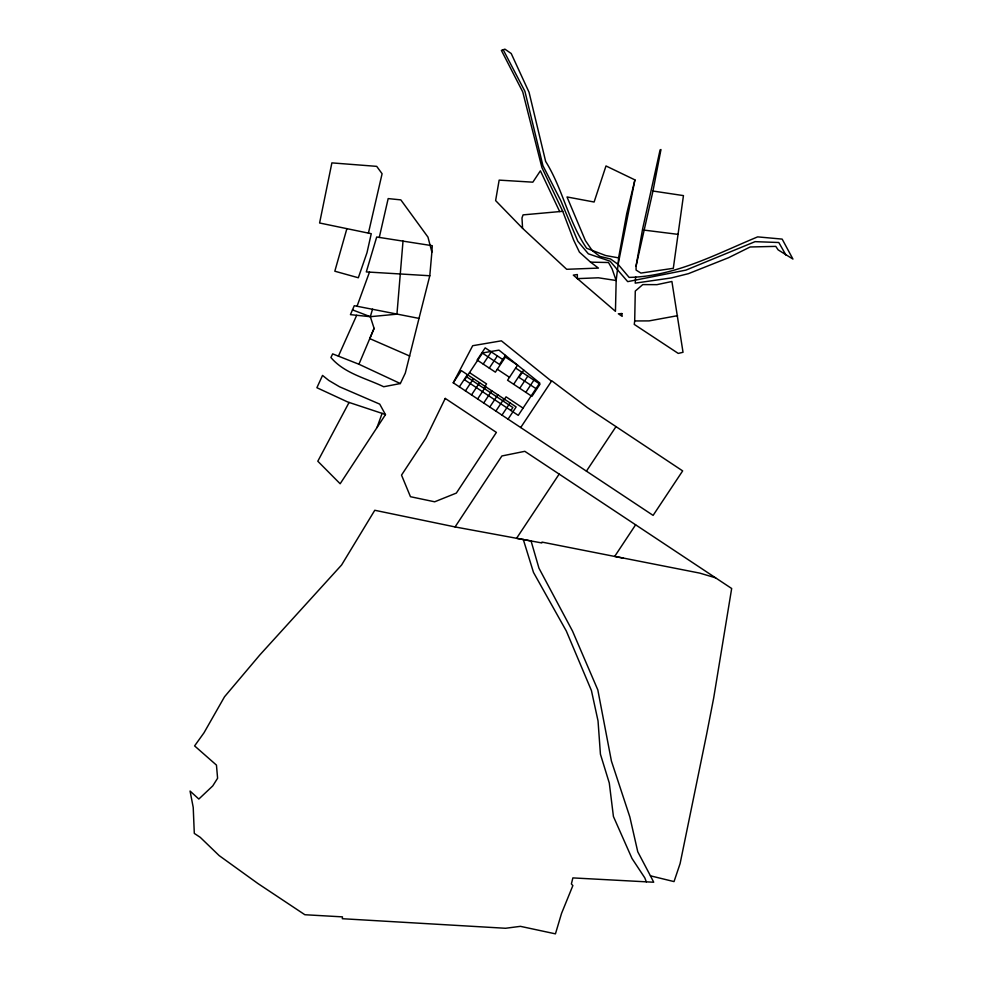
<?xml version="1.0" encoding="UTF-8"?>
<svg xmlns="http://www.w3.org/2000/svg" width="983" height="983" viewBox="0 0 983 983"><rect width="100%" height="100%" fill="white"/><g stroke="black" fill="none" stroke-linecap="round" stroke-linejoin="round"><path stroke-width="1.47" d="M634.699 320.95L635.276 291.079L642.759 284.603L656.939 284.652L671.905 281.482L683.025 352.283L678.245 353.413L634.256 324.402L634.699 320.95L649.063 320.9L677.557 315.678M431.881 252.078L432.274 245.701L376.698 237.014L366.303 271.922L429.792 275.756L431.881 252.078L427.974 237.124L400.831 199.881L388.174 198.591L379.278 237.431M635.632 276.825L635.202 283.129L671.315 277.931L688.407 273.667L728.6 257.693L750.152 246.979L775.771 246.377L778.143 249.879L792.937 259.07L782.161 239.102L757.66 236.878C716.177 254.069 675.014 276.444 629.12 277.403L618.123 264.39L610.566 258.984L599.876 256.403L592.258 250.616L585.401 240.614L567.007 196.956L594.113 202.019L605.995 165.955L634.92 179.889L618.123 264.39L616.169 280.511L615.444 311.328L573.322 275.117L577.328 274.527L577.414 278.631L598.364 277.784L616.169 280.511L612.065 268.789L608.514 262.51L590.55 262.154L579.417 252.127L573.667 240.159L562.731 211.308L541.903 167.528L522.747 91.898L501.379 50.379L504.906 49.15L511.221 53.524L529.051 92.267L545.651 161.458C562.829 188.871 568.407 221.753 586.667 248.294L605.761 255.555L618.59 257.878L618.123 264.39M403.018 241.056L396.948 314.167L370.321 316.686L350.44 314.646L354.285 305.713L419.004 318.394L429.792 275.756M652.97 191.034L683.455 195.605L673.306 268.31L640.891 273.077L636.099 270.092L636.062 266.049L642.563 229.174L660.097 149.883L660.969 149.514L652.97 191.034L636.062 266.049M618.59 257.878L626.724 213.618L634.92 179.889M368.428 233.118L382.092 173.733L376.698 166.36L331.885 162.883L319.598 222.994L371.255 233.708L367.003 252.668L358.328 277.759L334.822 271.21L346.888 228.658M400.339 383.542L358.93 364.238L332.647 353.88L330.927 357.529C344.406 373.442 365.701 378.099 383.702 386.749L400.339 383.542L405.303 373.11L419.004 318.394M409.751 356.055L369.768 338.619L374.093 328.359L370.321 316.686L372.532 309.166M376.993 427.556L382.117 413.388L385.471 414.629L340.155 483.759L317.804 461.224L349.076 402.44M357.038 306.241L369.485 272.094M358.93 364.238L374.093 328.359M338.41 356.153L356.682 315.285M520.72 427.519L551.758 380.777L587.478 407.675L682.657 470.894L653.105 515.387L453.249 382.792L472.688 345.709L501.391 340.831L551.475 381.195M650.439 875.828L653.72 882.23L572.868 877.905L571.369 883.987L572.868 885.585L561.526 913.453L555.444 933.85L520.425 926.342L505.545 928.271L342.317 918.712L342.465 916.869L304.877 914.731L257.902 883.52L219.172 855.603L200.237 837.332L194.302 833.412L193.221 807.399L190.063 791.057L198.836 799.044L212.746 785.921L217.599 778.253L216.457 765.106L194.597 745.9L204.009 732.777L224.529 696.763L259.954 654.813L341.593 564.992L374.769 510.275L455.068 526.937L501.895 455.965L524.811 451.32L731.671 588.498L713.695 697.93L706.568 734.559L680.113 863.553L674.031 881.591L650.439 875.828L637.758 851.77L629.833 816.934L611.414 761.039L597.824 689.919L572.536 631.111L538.954 568.174L531.066 540.969L516.567 538.303L559.155 474.089M453.249 382.792L461.322 370.616L516.136 406.95L508.064 419.139M459.344 386.835L467.416 374.658M465.426 390.878L473.511 378.688M483.194 364.079L491.267 351.889M471.521 394.908L479.593 382.731M489.288 368.109L497.361 355.932M483.734 388.187L486.56 383.911L469.505 372.606M505.483 355.379L499.487 364.423L482.42 353.118M477.615 398.951L485.688 386.761M483.71 402.981L491.783 390.804M489.792 407.023L497.865 394.847M495.887 411.066L503.96 398.877M513.654 384.267L521.727 372.078M503.222 401.113L506.048 396.837L523.067 408.117M523.767 370.124L518.975 377.349L535.993 388.629M501.981 415.096L510.054 402.919M519.737 388.297L527.822 376.12M510.914 410.501L512.88 407.527L466.679 376.858M525.831 392.34L533.904 380.151M635.62 524.799L614.719 556.366L699.749 573.114L715.599 577.82M586.421 471.14L616.009 426.622M562.731 211.308L523.079 214.884L521.985 217.931L522.575 228.326L566.687 269.293L598.426 268.089L590.55 262.154M644.074 230.108L678.11 234.372M455.068 526.937L541.817 542.948L541.989 542.1L623.32 558.147M382.117 413.388L347.736 401.998L316.895 387.72L322.535 375.42L328.826 380.458L339.54 386.774L379.721 404.124L385.471 414.629M352.492 309.878L370.321 316.686M503.456 359.962L485.184 347.859L477.111 360.036L495.383 372.152L505.385 357.05L517.574 365.123L507.56 380.224L531.926 396.37L539.999 384.193L515.633 368.047M497.312 369.239L509.489 377.312M522.575 228.326L495.616 200.593L499.155 180.122L532.847 182.174L540.392 170.796L559.683 211.578M786.056 255.236L778.794 242.506L755.079 241.658L685.974 270.104L627.707 281.642L610.087 261.183L588.338 253.811L577.82 241.265L560.814 200.692L542.923 165.672L524.897 91.272L503.198 49.74M646.322 881.837L644.799 877.868L631.995 858.466L613.429 816.517L609.288 783.021L600.429 754.194L598.033 720.932L591.422 690.533L566.319 631.025L533.486 572.413L523.312 539.532M445.238 398.41L425.922 438.099L401.519 475.108L410.464 496.71L434.658 501.797L456.345 493.085L496.39 432.409L445.238 398.41M482.555 352.922L464.689 379.868L518.262 415.367L539.728 382.989L498.971 350.132L482.555 352.922M621.846 313.54L618.344 313.786L622.165 316.342L621.846 313.54"/></g></svg>
